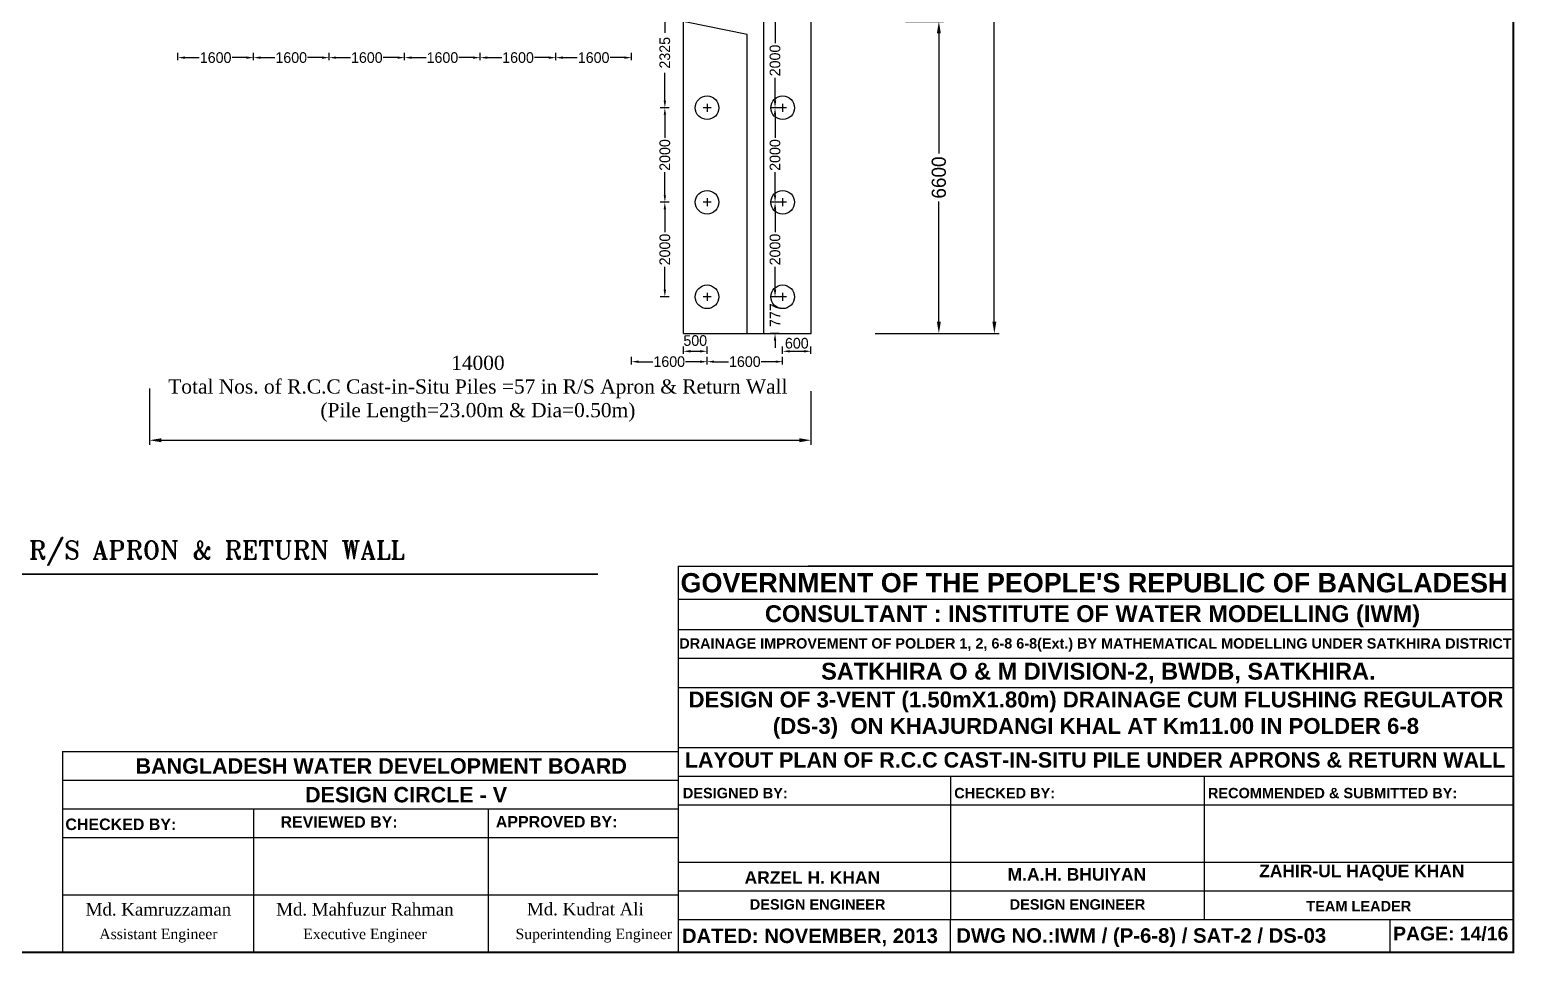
# Model space of a CAD drawing. Extents: x -377620 to 406987, y -326460 to -226264.
# Drawn here: x -16265 to 15155, y -326218 to -306677 of the extents above; entities that cross this region are included whole.
import ezdxf

# ---------------------------------------------------------------- set-up
doc = ezdxf.new("R2010")
doc.units = 0
doc.header["$LTSCALE"] = 300
doc.header["$MEASUREMENT"] = 0
doc.layers.get('DEFPOINTS').update_dxf_attribs({"linetype": 'CONTINUOUS'})
doc.layers.add('Left Bank Profile', color=7, linetype='CONTINUOUS', lineweight=25)
doc.layers.add('LINE', color=7, linetype='CONTINUOUS')
doc.styles.add('BIG', font='ROMANT.SHX')
doc.dimstyles.new('3', dxfattribs={"dimtxt": 225, "dimasz": 350, "dimexe": 100, "dimexo": 25, "dimgap": 9, "dimtad": 0, "dimdec": 0, "dimzin": 0, "dimdsep": 46, "dimtxsty": 'Standard', "dimcen": 0, "dimclrd": 5, "dimclre": 6, "dimclrt": 256, "dimadec": 0, "dimazin": 0, "dimtfac": 1, "dimtdec": 0, "dimtofl": 0, "dimtmove": 2, "dimatfit": 3, "dimfxl": 1, "dimtolj": 1, "dimtzin": 0, "dimarcsym": 0})

# ---------------------------------------------------------------- blocks, each defined once
blk = doc.blocks.new('*D522')
at = {"layer": 'DEFPOINTS', "color": 0}
for p in [(2244, -306505), (2976, -306505), (1743, -313105)]:
    blk.add_point(p, dxfattribs=at)
at = {"layer": 'LINE', "color": 7, "lineweight": -2}
for p, q in [((2269, -306505), (3076, -306505)), ((2976, -306755), (2976, -309296)), ((2976, -312855), (2976, -310314)), ((1768, -313105), (3076, -313105))]:
    blk.add_line(p, q, dxfattribs=at)
at = {"layer": 'LINE', "color": 7}
for points in [[(2934, -306755), (3018, -306755), (2976, -306505)], [(2934, -312855), (3018, -312855), (2976, -313105)]]:
    blk.add_solid(points, dxfattribs=at)
at = {"layer": 'LINE', "color": 7, "insert": (2976, -309805), "char_height": 300, "attachment_point": 5, "rotation": 90}
blk.add_mtext('\\A1;6600', dxfattribs=at)
blk = doc.blocks.new('*D524')
at = {"layer": 'DEFPOINTS', "color": 0}
for p in [(1602, -287905), (1602, -313105), (4150, -313105)]:
    blk.add_point(p, dxfattribs=at)
at = {"layer": 'LINE', "color": 7, "lineweight": -2}
for p, q in [((1627, -287905), (4250, -287905)), ((4150, -288155), (4150, -299846)), ((4150, -312855), (4150, -301164)), ((1627, -313105), (4250, -313105))]:
    blk.add_line(p, q, dxfattribs=at)
at = {"layer": 'LINE', "color": 7}
for points in [[(4109, -288155), (4192, -288155), (4150, -287905)], [(4109, -312855), (4192, -312855), (4150, -313105)]]:
    blk.add_solid(points, dxfattribs=at)
at = {"layer": 'LINE', "color": 7, "insert": (4150, -300505), "char_height": 300, "attachment_point": 5, "rotation": 90}
blk.add_mtext('\\A1;25200', dxfattribs=at)
blk = doc.blocks.new('*D525')
at = {"layer": 'DEFPOINTS', "color": 0}
for p in [(-13730, -314246), (270, -314303), (270, -315363)]:
    blk.add_point(p, dxfattribs=at)
at = {"layer": 'LINE', "color": 7, "lineweight": -2}
for p, q in [((-13730, -314271), (-13730, -315463)), ((270, -314328), (270, -315463)), ((-13480, -315363), (20, -315363))]:
    blk.add_line(p, q, dxfattribs=at)
at = {"layer": 'LINE', "color": 7}
for points in [[(-13480, -315321), (-13480, -315405), (-13730, -315363)], [(20, -315321), (20, -315405), (270, -315363)]]:
    blk.add_solid(points, dxfattribs=at)
at = {"layer": 'LINE', "color": 7, "insert": (-6780, -314275), "char_height": 300, "attachment_point": 5}
blk.add_mtext('\\A1;{\\fTimes New Roman|b0|i0|c0|p18;14000\\PTotal Nos. of R.C.C Cast-in-Situ Piles =57 in R/S Apron & Return Wall\\P(Pile Length=23.00m & Dia=0.50m)}', dxfattribs=at)
blk = doc.blocks.new('*D645')
at = {"layer": 'DEFPOINTS', "color": 0}
for p in [(-372, -306328.05265), (-491, -308328.05265), (-372, -308328.05265)]:
    blk.add_point(p, dxfattribs=at)
at = {"layer": 'LINE', "color": 7, "lineweight": -2}
for p, q in [((-397, -306328.05265), (-591, -306328.05265)), ((-491, -306478.05265), (-491, -306962.80265)), ((-491, -308178.05265), (-491, -307693.30265)), ((-397, -308328.05265), (-591, -308328.05265))]:
    blk.add_line(p, q, dxfattribs=at)
at = {"layer": 'LINE', "color": 7}
for points in [[(-516, -306478.05265), (-466, -306478.05265), (-491, -306328.05265)], [(-516, -308178.05265), (-466, -308178.05265), (-491, -308328.05265)]]:
    blk.add_solid(points, dxfattribs=at)
at = {"layer": 'LINE', "color": 7, "insert": (-491, -307328.05265), "char_height": 225, "attachment_point": 5, "rotation": 90}
blk.add_mtext('\\A1;2000', dxfattribs=at)
blk = doc.blocks.new('*D646')
at = {"layer": 'DEFPOINTS', "color": 0}
for p in [(-372, -308328.05265), (-491, -310328.05265), (-372, -310328.05265)]:
    blk.add_point(p, dxfattribs=at)
at = {"layer": 'LINE', "color": 7, "lineweight": -2}
for p, q in [((-397, -308328.05265), (-591, -308328.05265)), ((-491, -308478.05265), (-491, -308962.80265)), ((-491, -310178.05265), (-491, -309693.30265)), ((-397, -310328.05265), (-591, -310328.05265))]:
    blk.add_line(p, q, dxfattribs=at)
at = {"layer": 'LINE', "color": 7}
for points in [[(-516, -308478.05265), (-466, -308478.05265), (-491, -308328.05265)], [(-516, -310178.05265), (-466, -310178.05265), (-491, -310328.05265)]]:
    blk.add_solid(points, dxfattribs=at)
at = {"layer": 'LINE', "color": 7, "insert": (-491, -309328.05265), "char_height": 225, "attachment_point": 5, "rotation": 90}
blk.add_mtext('\\A1;2000', dxfattribs=at)
blk = doc.blocks.new('*D647')
at = {"layer": 'DEFPOINTS', "color": 0}
for p in [(-372, -310328), (-491, -312328), (-372, -312328)]:
    blk.add_point(p, dxfattribs=at)
at = {"layer": 'LINE', "color": 7, "lineweight": -2}
for p, q in [((-397, -310328), (-591, -310328)), ((-491, -310478), (-491, -310963)), ((-491, -312178), (-491, -311693)), ((-397, -312328), (-591, -312328))]:
    blk.add_line(p, q, dxfattribs=at)
at = {"layer": 'LINE', "color": 7}
for points in [[(-516, -310478), (-466, -310478), (-491, -310328)], [(-516, -312178), (-466, -312178), (-491, -312328)]]:
    blk.add_solid(points, dxfattribs=at)
at = {"layer": 'LINE', "color": 7, "insert": (-491, -311328), "char_height": 225, "attachment_point": 5, "rotation": 90}
blk.add_mtext('\\A1;2000', dxfattribs=at)
blk = doc.blocks.new('*D648')
at = {"layer": 'DEFPOINTS', "color": 0}
for p in [(-2704, -310328), (-2823, -312328), (-2704, -312328)]:
    blk.add_point(p, dxfattribs=at)
at = {"layer": 'LINE', "color": 7, "lineweight": -2}
for p, q in [((-2729, -310328), (-2923, -310328)), ((-2823, -310478), (-2823, -310963)), ((-2823, -312178), (-2823, -311693)), ((-2729, -312328), (-2923, -312328))]:
    blk.add_line(p, q, dxfattribs=at)
at = {"layer": 'LINE', "color": 7}
for points in [[(-2848, -310478), (-2798, -310478), (-2823, -310328)], [(-2848, -312178), (-2798, -312178), (-2823, -312328)]]:
    blk.add_solid(points, dxfattribs=at)
at = {"layer": 'LINE', "color": 7, "insert": (-2823, -311328), "char_height": 225, "attachment_point": 5, "rotation": 90}
blk.add_mtext('\\A1;2000', dxfattribs=at)
blk = doc.blocks.new('*D649')
at = {"layer": 'DEFPOINTS', "color": 0}
for p in [(-2704, -308328), (-2823, -310328), (-2704, -310328)]:
    blk.add_point(p, dxfattribs=at)
at = {"layer": 'LINE', "color": 7, "lineweight": -2}
for p, q in [((-2729, -308328), (-2923, -308328)), ((-2823, -308478), (-2823, -308963)), ((-2823, -310178), (-2823, -309693)), ((-2729, -310328), (-2923, -310328))]:
    blk.add_line(p, q, dxfattribs=at)
at = {"layer": 'LINE', "color": 7}
for points in [[(-2848, -308478), (-2798, -308478), (-2823, -308328)], [(-2848, -310178), (-2798, -310178), (-2823, -310328)]]:
    blk.add_solid(points, dxfattribs=at)
at = {"layer": 'LINE', "color": 7, "insert": (-2823, -309328), "char_height": 225, "attachment_point": 5, "rotation": 90}
blk.add_mtext('\\A1;2000', dxfattribs=at)
blk = doc.blocks.new('*D650')
at = {"layer": 'DEFPOINTS', "color": 0}
for p in [(-2704, -306003), (-2823, -308328), (-2704, -308328)]:
    blk.add_point(p, dxfattribs=at)
at = {"layer": 'LINE', "color": 7, "lineweight": -2}
for p, q in [((-2729, -306003), (-2923, -306003)), ((-2823, -306153), (-2823, -306744)), ((-2823, -308178), (-2823, -307587)), ((-2729, -308328), (-2923, -308328))]:
    blk.add_line(p, q, dxfattribs=at)
at = {"layer": 'LINE', "color": 7}
for points in [[(-2848, -306153), (-2798, -306153), (-2823, -306003)], [(-2848, -308178), (-2798, -308178), (-2823, -308328)]]:
    blk.add_solid(points, dxfattribs=at)
at = {"layer": 'LINE', "color": 7, "insert": (-2823, -307165), "char_height": 225, "attachment_point": 5, "rotation": 90}
blk.add_mtext('\\A1;2325', dxfattribs=at)
blk = doc.blocks.new('*D651')
at = {"layer": 'DEFPOINTS', "color": 0}
for p in [(-372, -312328), (-491, -313105), (-378, -313105)]:
    blk.add_point(p, dxfattribs=at)
at = {"layer": 'LINE', "color": 7, "lineweight": -2}
for p, q in [((-491, -312178), (-491, -312028)), ((-397, -312328), (-591, -312328)), ((-403, -313105), (-591, -313105)), ((-491, -313255), (-491, -313405))]:
    blk.add_line(p, q, dxfattribs=at)
at = {"layer": 'LINE', "color": 7}
for points in [[(-516, -312178), (-466, -312178), (-491, -312328)], [(-516, -313255), (-466, -313255), (-491, -313105)]]:
    blk.add_solid(points, dxfattribs=at)
at = {"layer": 'LINE', "color": 7, "insert": (-491, -312717), "char_height": 225, "attachment_point": 5, "rotation": 90}
blk.add_mtext('\\A1;777', dxfattribs=at)
blk = doc.blocks.new('*D728')
at = {"layer": 'DEFPOINTS', "color": 0}
for p in [(-11530, -307268), (-13130, -307349), (-11530, -307349)]:
    blk.add_point(p, dxfattribs=at)
at = {"layer": 'LINE', "color": 7, "lineweight": -2}
for p, q in [((-13130, -307324), (-13130, -307168)), ((-12980, -307268), (-12676, -307268)), ((-11680, -307268), (-11983, -307268)), ((-11530, -307324), (-11530, -307168))]:
    blk.add_line(p, q, dxfattribs=at)
at = {"layer": 'LINE', "color": 7}
for points in [[(-12980, -307243), (-12980, -307293), (-13130, -307268)], [(-11680, -307243), (-11680, -307293), (-11530, -307268)]]:
    blk.add_solid(points, dxfattribs=at)
at = {"layer": 'LINE', "color": 7, "insert": (-12330, -307268), "char_height": 225, "attachment_point": 5}
blk.add_mtext('\\A1;1600', dxfattribs=at)
blk = doc.blocks.new('*D729')
at = {"layer": 'DEFPOINTS', "color": 0}
for p in [(-9930, -307268), (-11530, -307349), (-9930, -307349)]:
    blk.add_point(p, dxfattribs=at)
at = {"layer": 'LINE', "color": 7, "lineweight": -2}
for p, q in [((-11530, -307324), (-11530, -307168)), ((-11380, -307268), (-11076, -307268)), ((-10080, -307268), (-10383, -307268)), ((-9930, -307324), (-9930, -307168))]:
    blk.add_line(p, q, dxfattribs=at)
at = {"layer": 'LINE', "color": 7}
for points in [[(-11380, -307243), (-11380, -307293), (-11530, -307268)], [(-10080, -307243), (-10080, -307293), (-9930, -307268)]]:
    blk.add_solid(points, dxfattribs=at)
at = {"layer": 'LINE', "color": 7, "insert": (-10730, -307268), "char_height": 225, "attachment_point": 5}
blk.add_mtext('\\A1;1600', dxfattribs=at)
blk = doc.blocks.new('*D730')
at = {"layer": 'DEFPOINTS', "color": 0}
for p in [(-8330, -307268), (-9930, -307349), (-8330, -307349)]:
    blk.add_point(p, dxfattribs=at)
at = {"layer": 'LINE', "color": 7, "lineweight": -2}
for p, q in [((-9930, -307324), (-9930, -307168)), ((-9780, -307268), (-9476, -307268)), ((-8480, -307268), (-8783, -307268)), ((-8330, -307324), (-8330, -307168))]:
    blk.add_line(p, q, dxfattribs=at)
at = {"layer": 'LINE', "color": 7}
for points in [[(-9780, -307243), (-9780, -307293), (-9930, -307268)], [(-8480, -307243), (-8480, -307293), (-8330, -307268)]]:
    blk.add_solid(points, dxfattribs=at)
at = {"layer": 'LINE', "color": 7, "insert": (-9130, -307268), "char_height": 225, "attachment_point": 5}
blk.add_mtext('\\A1;1600', dxfattribs=at)
blk = doc.blocks.new('*D731')
at = {"layer": 'DEFPOINTS', "color": 0}
for p in [(-6730, -307268), (-8330, -307349), (-6730, -307349)]:
    blk.add_point(p, dxfattribs=at)
at = {"layer": 'LINE', "color": 7, "lineweight": -2}
for p, q in [((-8330, -307324), (-8330, -307168)), ((-8180, -307268), (-7876, -307268)), ((-6880, -307268), (-7183, -307268)), ((-6730, -307324), (-6730, -307168))]:
    blk.add_line(p, q, dxfattribs=at)
at = {"layer": 'LINE', "color": 7}
for points in [[(-8180, -307243), (-8180, -307293), (-8330, -307268)], [(-6880, -307243), (-6880, -307293), (-6730, -307268)]]:
    blk.add_solid(points, dxfattribs=at)
at = {"layer": 'LINE', "color": 7, "insert": (-7530, -307268), "char_height": 225, "attachment_point": 5}
blk.add_mtext('\\A1;1600', dxfattribs=at)
blk = doc.blocks.new('*D732')
at = {"layer": 'DEFPOINTS', "color": 0}
for p in [(-5130, -307268), (-6730, -307349), (-5130, -307349)]:
    blk.add_point(p, dxfattribs=at)
at = {"layer": 'LINE', "color": 7, "lineweight": -2}
for p, q in [((-6730, -307324), (-6730, -307168)), ((-6580, -307268), (-6276, -307268)), ((-5280, -307268), (-5583, -307268)), ((-5130, -307324), (-5130, -307168))]:
    blk.add_line(p, q, dxfattribs=at)
at = {"layer": 'LINE', "color": 7}
for points in [[(-6580, -307243), (-6580, -307293), (-6730, -307268)], [(-5280, -307243), (-5280, -307293), (-5130, -307268)]]:
    blk.add_solid(points, dxfattribs=at)
at = {"layer": 'LINE', "color": 7, "insert": (-5930, -307268), "char_height": 225, "attachment_point": 5}
blk.add_mtext('\\A1;1600', dxfattribs=at)
blk = doc.blocks.new('*D733')
at = {"layer": 'DEFPOINTS', "color": 0}
for p in [(-3530, -307268), (-5130, -307349), (-3530, -307349)]:
    blk.add_point(p, dxfattribs=at)
at = {"layer": 'LINE', "color": 7, "lineweight": -2}
for p, q in [((-5130, -307324), (-5130, -307168)), ((-4980, -307268), (-4676, -307268)), ((-3680, -307268), (-3983, -307268)), ((-3530, -307324), (-3530, -307168))]:
    blk.add_line(p, q, dxfattribs=at)
at = {"layer": 'LINE', "color": 7}
for points in [[(-4980, -307243), (-4980, -307293), (-5130, -307268)], [(-3680, -307243), (-3680, -307293), (-3530, -307268)]]:
    blk.add_solid(points, dxfattribs=at)
at = {"layer": 'LINE', "color": 7, "insert": (-4330, -307268), "char_height": 225, "attachment_point": 5}
blk.add_mtext('\\A1;1600', dxfattribs=at)
blk = doc.blocks.new('*D734')
at = {"layer": 'DEFPOINTS', "color": 0}
for p in [(-3530, -313782), (-1930, -313701), (-1930, -313782)]:
    blk.add_point(p, dxfattribs=at)
at = {"layer": 'LINE', "color": 7, "lineweight": -2}
for p, q in [((-3530, -313757), (-3530, -313601)), ((-3380, -313701), (-3076, -313701)), ((-2080, -313701), (-2383, -313701)), ((-1930, -313757), (-1930, -313601))]:
    blk.add_line(p, q, dxfattribs=at)
at = {"layer": 'LINE', "color": 7}
for points in [[(-3380, -313676), (-3380, -313726), (-3530, -313701)], [(-2080, -313676), (-2080, -313726), (-1930, -313701)]]:
    blk.add_solid(points, dxfattribs=at)
at = {"layer": 'LINE', "color": 7, "insert": (-2730, -313701), "char_height": 225, "attachment_point": 5}
blk.add_mtext('\\A1;1600', dxfattribs=at)
blk = doc.blocks.new('*D735')
at = {"layer": 'DEFPOINTS', "color": 0}
for p in [(-1930, -313782), (-330, -313701), (-330, -313782)]:
    blk.add_point(p, dxfattribs=at)
at = {"layer": 'LINE', "color": 7, "lineweight": -2}
for p, q in [((-1930, -313757), (-1930, -313601)), ((-1780, -313701), (-1476, -313701)), ((-480, -313701), (-783, -313701)), ((-330, -313757), (-330, -313601))]:
    blk.add_line(p, q, dxfattribs=at)
at = {"layer": 'LINE', "color": 7}
for points in [[(-1780, -313676), (-1780, -313726), (-1930, -313701)], [(-480, -313676), (-480, -313726), (-330, -313701)]]:
    blk.add_solid(points, dxfattribs=at)
at = {"layer": 'LINE', "color": 7, "insert": (-1130, -313701), "char_height": 225, "attachment_point": 5}
blk.add_mtext('\\A1;1600', dxfattribs=at)
blk = doc.blocks.new('*D736')
at = {"layer": 'DEFPOINTS', "color": 0}
for p in [(-2430, -313562), (-1930, -313481), (-1930, -313562)]:
    blk.add_point(p, dxfattribs=at)
at = {"layer": 'LINE', "color": 7, "lineweight": -2}
for p, q in [((-2430, -313537), (-2430, -313381)), ((-2280, -313481), (-2080, -313481)), ((-1930, -313537), (-1930, -313381))]:
    blk.add_line(p, q, dxfattribs=at)
at = {"layer": 'LINE', "color": 7}
for points in [[(-2280, -313456), (-2280, -313506), (-2430, -313481)], [(-2080, -313456), (-2080, -313506), (-1930, -313481)]]:
    blk.add_solid(points, dxfattribs=at)
at = {"layer": 'LINE', "color": 7, "insert": (-2180, -313255), "char_height": 225, "attachment_point": 5}
blk.add_mtext('\\A1;500', dxfattribs=at)
blk = doc.blocks.new('*D737')
at = {"layer": 'DEFPOINTS', "color": 0}
for p in [(-330, -313562), (270, -313481), (270, -313562)]:
    blk.add_point(p, dxfattribs=at)
at = {"layer": 'LINE', "color": 7, "lineweight": -2}
for p, q in [((-330, -313537), (-330, -313381)), ((-180, -313481), (120, -313481)), ((270, -313537), (270, -313381))]:
    blk.add_line(p, q, dxfattribs=at)
at = {"layer": 'LINE', "color": 7}
for points in [[(-180, -313456), (-180, -313506), (-330, -313481)], [(120, -313456), (120, -313506), (270, -313481)]]:
    blk.add_solid(points, dxfattribs=at)
at = {"layer": 'LINE', "color": 7, "insert": (-30, -313312), "char_height": 225, "attachment_point": 5}
blk.add_mtext('\\A1;600', dxfattribs=at)

msp = doc.modelspace()

# ---------------------------------------------------------------- linework, layer by layer
at = {"layer": 'LINE', "color": 7}
for p, q in [((-729.7048, -313105.07), (-729.7048, -287905.07)), ((270.2952, -313105.07), (270.2952, -287905.07)), ((-1079.7048, -306775.6469), (-13729.7048, -304205.07)), ((-2429.7048, -313105.07), (-2429.7048, -306501.3166)), ((-1079.7048, -313105.07), (-1079.7048, -306775.6469)), ((-1845.7048, -308328.07), (-2013.7048, -308328.07)), ((-1929.7048, -308244.07), (-1929.7048, -308412.07)), ((-245.7048, -308328.0526), (-413.7048, -308328.0526)), ((-329.7048, -308244.0526), (-329.7048, -308412.0526)), ((-1845.7048, -310328.07), (-2013.7048, -310328.07)), ((-1929.7048, -310244.07), (-1929.7048, -310412.07)), ((-245.7048, -310328.07), (-413.7048, -310328.07)), ((-329.7048, -310244.07), (-329.7048, -310412.07)), ((-1929.7048, -312244.07), (-1929.7048, -312412.07)), ((-329.7048, -312244.07), (-329.7048, -312412.07)), ((-1845.7048, -312328.07), (-2013.7048, -312328.07)), ((-245.7048, -312328.07), (-413.7048, -312328.07)), ((-2429.7048, -313105.07), (270.2952, -313105.07)), ((15133.2, -318029.8736), (15133.2, -326196.82)), ((-15659.7715, -326196.82), (15133.2, -326196.82))]:
    msp.add_line(p, q, dxfattribs=at)
at = {"layer": 'LINE', "lineweight": 35}
msp.add_line((-33490.8, -318194.6185), (-4242.1997, -318194.6185), dxfattribs=at)
at = {"layer": 'LINE', "color": 7, "lineweight": 40, "const_width": 42.8247}
msp.add_lwpolyline([(-45372, -326196.82), (15133.2, -326196.82), (15133.2, -283411), (-45372, -283411)], close=True, dxfattribs=at)
at = {"layer": 'LINE', "color": 7}
for points in [[(-2539.1997, -318029.8736), (15133.2, -318029.8736)], [(-2539.1997, -318029.8736), (-2539.1997, -326196.82)], [(15133.2, -318029.8736), (209.2355, -318029.8736)], [(15133.2, -318029.8736), (209.2355, -318029.8736)], [(-2539.1997, -318726.9081), (15133.2, -318726.9081)], [(-2539.1997, -319369.2417), (15133.2, -319369.2417)], [(-2539.1997, -319976.1865), (15133.2, -319976.1865)], [(-2539.1997, -320591.4297), (15133.2, -320591.4297)], [(-15569.6747, -321948.2065), (-2539.1997, -321948.2065)], [(-15569.6747, -321948.2065), (-15569.6747, -326196.82)], [(-2539.1997, -321860.7905), (15133.2, -321860.7905)], [(-15569.6747, -322555.1513), (-2539.1997, -322555.1513)], [(-2539.1997, -322467.7353), (15133.2, -322467.7353)], [(3223.7921, -322467.7353), (3223.7921, -325502.4592)], [(8587.7921, -322467.7353), (8587.7921, -325502.4592)], [(-15569.6747, -323162.0961), (-2539.1997, -323162.0961)], [(-11529.1448, -323171.0961), (-11529.1448, -326205.82)], [(-6552.2168, -326196.82), (-6552.2168, -323162.0961)], [(-2539.1997, -323074.6801), (15133.2, -323074.6801)], [(-15569.6747, -323769.0409), (-2539.1997, -323769.0409)], [(-2539.1997, -324288.5697), (15133.2, -324288.5697)], [(-15569.6747, -324982.9304), (-2539.1997, -324982.9304)], [(-2539.1997, -324895.5145), (15133.2, -324895.5145)], [(-2539.1997, -325502.4592), (15133.2, -325502.4592)], [(3223.7921, -326196.82), (3223.7921, -325502.4592)], [(12528.745, -326196.82), (12528.745, -325502.4592)], [(-15569.6747, -326196.82), (15133.2, -326196.82)]]:
    msp.add_lwpolyline(points, dxfattribs=at)
for centre in [(-1929.7048, -308328.07), (-329.7048, -308328.0526), (-1929.7048, -310328.07), (-329.7048, -310328.07), (-1929.7048, -312328.07), (-329.7048, -312328.07)]:
    msp.add_circle(centre, 250, dxfattribs=at)

# ---------------------------------------------------------------- texts
at = {"layer": 'Left Bank Profile', "insert": (298.8178, -324745.778), "char_height": 264.093644, "width": 27152.56831, "attachment_point": 8}
msp.add_mtext('{\\fArial|b1|i0|c0|p34;ARZEL H. KHAN}', dxfattribs=at)
at = {"layer": 'LINE', "style": 'BIG'}
msp.add_text('LAYOUT PLAN OF R.C.C CAST-IN-SITU PILE UNDER C/S AND R/S APRON & RETURN WALL', height=387.828, dxfattribs=at).set_placement((-33584.0838, -317879.2123))
at = {"layer": 'LINE', "color": 7}
for s, insert, char_height, width, attachment_point in [("{\\fArial|b1|i0|c0|p34;\\H0.8x;GOVERNMENT OF THE PEOPLE'S REPUBLIC OF BANGLADESH}", (6258.9859, -318586.7937), 509.4399, 18855.950215, 8), ('{\\fArial|b1|i0|c0|p34;\\H1.094x;CONSULTANT : INSTITUTE OF WATER MODELLING (IWM)}', (6227.9859, -319318.519), 326.041536, 18855.950215, 8), ('{\\fArial|b1|i0|c0|p34;DRAINAGE IMPROVEMENT OF POLDER 1, 2, 6-8 6-8(Ext.) BY MATHEMATICAL MODELLING UNDER SATKHIRA DISTRICT}', (6290.5189, -319835.8869), 218.2440533, 18353.970731, 8), ('{\\fArial|b1|i0|c0|p34;SATKHIRA O & M DIVISION-2, BWDB, SATKHIRA.}', (6351.2378, -320508.4667), 356.60793, 18855.950215, 8), ('{\\fArial|b1|i0|c0|p34;DESIGN OF 3-VENT (1.50mX1.80m) DRAINAGE CUM FLUSHING REGULATOR  (DS-3)  ON KHAJURDANGI KHAL AT Km11.00 IN POLDER 6-8}', (6300.6014, -321676.8883), 335.636531, 17395.981535, 8), ('{\\fArial|b1|i0|c0|p34;LAYOUT PLAN OF R.C.C CAST-IN-SITU PILE UNDER APRONS & RETURN WALL}', (6281.9956, -322292.5642), 325.226432, 18074.317712, 8), ('{\\fArial|b1|i0|c0|p34;BANGLADESH WATER DEVELOPMENT BOARD}', (-8825.3227, -322422.6494), 326.041536, 18855.950215, 8), ('{\\fArial|b1|i0|c0|p34;DESIGN CIRCLE - V}', (-8299.3227, -323029.5942), 326.041536, 18855.950215, 8), ('{\\fArial|b1|i0|c0|p34;DESIGNED BY:}', (-1331.8527, -322941.6321), 220.078037, 22627.140258, 8), ('{\\fArial|b1|i0|c0|p34;CHECKED BY:}', (4369.1473, -322941.6321), 220.078037, 22627.140258, 8), ('{\\fArial|b1|i0|c0|p34;RECOMMENDED & SUBMITTED BY:}', (11308.1473, -322941.6321), 220.078037, 22627.140258, 8), ('{\\fArial|b1|i0|c0|p34;CHECKED BY:}', (-14335.9732, -323613.6264), 242.085841, 24889.854284, 8), ('{\\fArial|b1|i0|c0|p34;REVIEWED BY:}', (-9717.8527, -323559.6321), 242.085841, 24889.854284, 8), ('{\\fArial|b1|i0|c0|p34;APPROVED BY:}', (-5113.8527, -323559.6321), 242.085841, 24889.854284, 8), ('{\\fArial|b1|i0|c0|p34;M.A.H. BHUIYAN}', (5897.1063, -324683.8207), 264.093644, 27152.56831, 8), ('{\\fArial|b1|i0|c0|p34;ZAHIR-UL HAQUE KHAN}', (11927.1063, -324683.8207), 264.093644, 27152.56831, 8), ('{\\fTimes New Roman|b0|i0|c0|p18;Md. Kamruzzaman}', (-13541.0058, -325426.1678), 264.093644, 27152.56831, 8), ('{\\fTimes New Roman|b0|i0|c0|p18;Md. Mahfuzur Rahman}', (-9170.0058, -325426.1678), 264.093644, 27152.56831, 8), ('{\\fTimes New Roman|b0|i0|c0|p18;Md. Kudrat Ali}', (-4504.8363, -325421.1678), 264.093644, 27152.56831, 8), ('{\\fArial|b1|i0|c0|p34;DESIGN ENGINEER}', (409.1473, -325296.6321), 220.078037, 22627.140258, 8), ('{\\fArial|b1|i0|c0|p34;DESIGN ENGINEER}', (5909.1473, -325296.6321), 220.078037, 22627.140258, 8), ('{\\fArial|b1|i0|c0|p34;TEAM LEADER}', (11863.1473, -325329.6321), 220.078037, 22627.140258, 8), ('{\\fTimes New Roman|b0|i0|c0|p18;Assistant Engineer}', (-13541.0058, -325991.3337), 220.078037, 22627.140258, 8), ('{\\fTimes New Roman|b0|i0|c0|p18;Executive Engineer}', (-9170.0058, -325991.3337), 220.078037, 22627.140258, 8), ('{\\fTimes New Roman|b0|i0|c0|p18;Superintending Engineer}', (-4326.8403, -325991.3337), 220.078037, 22627.140258, 8), ('{\\fArial|b1|i0|c0|p34;DATED: NOVEMBER, 2013}', (-2462.0951, -325693.8636), 307.533087, 31618.758508, 1), ('{\\fArial|b1|i0|c0|p34;DWG NO.:IWM / (P-6-8) / SAT-2 / DS-03}', (3344.7123, -325687.8636), 307.533087, 31309.311232, 1), ('{\\fArial|b1|i0|c0|p34;   PAGE: 14/16}', (12247.6707, -325653.8073), 293.437383, 30169.520344, 1)]:
    msp.add_mtext(s, dxfattribs=dict(at, insert=insert, char_height=char_height, width=width, attachment_point=attachment_point))

# ---------------------------------------------------------------- dimensions: what is measured, and where the dimension line sits
for base, p1, p2, override, picture, middle in [((4150.4088, -313105.07), (1601.8654, -287905.07), (1601.8654, -313105.07), {"dimtxt": 300, "dimasz": 250, "dimclrd": 7, "dimclre": 7, "dimclrt": 7}, '*D524', (4150.4088, -300505.07)), ((-2823, -308328.07), (-2704, -306002.9204), (-2704, -308328.07), {"dimasz": 150, "dimclrd": 7, "dimclre": 7, "dimclrt": 7}, '*D650', (-2823, -307165.4952)), ((-491, -308328.0526), (-372, -306328.0526), (-372, -308328.0526), {"dimasz": 150, "dimclrd": 7, "dimclre": 7, "dimclrt": 7}, '*D645', (-491, -307328.0526)), ((2976.0495, -306505.07), (1743, -313105.07), (2244.0148, -306505.07), {"dimtxt": 300, "dimasz": 250, "dimclrd": 7, "dimclre": 7, "dimclrt": 7}, '*D522', (2976.0495, -309805.07)), ((-2823, -310328.07), (-2704, -308328.07), (-2704, -310328.07), {"dimasz": 150, "dimclrd": 7, "dimclre": 7, "dimclrt": 7}, '*D649', (-2823, -309328.07)), ((-491, -310328.0526), (-372, -308328.0526), (-372, -310328.0526), {"dimasz": 150, "dimclrd": 7, "dimclre": 7, "dimclrt": 7}, '*D646', (-491, -309328.0526)), ((-2823, -312328.07), (-2704, -310328.07), (-2704, -312328.07), {"dimasz": 150, "dimclrd": 7, "dimclre": 7, "dimclrt": 7}, '*D648', (-2823, -311328.07)), ((-491, -312328.07), (-372, -310328.07), (-372, -312328.07), {"dimasz": 150, "dimclrd": 7, "dimclre": 7, "dimclrt": 7}, '*D647', (-491, -311328.07)), ((-491, -313105.07), (-372, -312328.07), (-378.5, -313105.07), {"dimasz": 150, "dimclrd": 7, "dimclre": 7, "dimclrt": 7}, '*D651', (-491, -312716.57))]:
    dim = msp.add_linear_dim(base=base, p1=p1, p2=p2, angle=90, dimstyle='3', override=override, dxfattribs=at)
    dim.commit()
    dim.dimension.update_dxf_attribs({"geometry": picture, "text_midpoint": middle})
for base, p1, p2, picture, middle in [((-11529.7048, -307268), (-13129.7048, -307349.07), (-11529.7048, -307349.07), '*D728', (-12329.7048, -307268)), ((-9929.7048, -307268), (-11529.7048, -307349.07), (-9929.7048, -307349.07), '*D729', (-10729.7048, -307268)), ((-8329.7048, -307268), (-9929.7048, -307349.07), (-8329.7048, -307349.07), '*D730', (-9129.7048, -307268)), ((-6729.7048, -307268), (-8329.7048, -307349.07), (-6729.7048, -307349.07), '*D731', (-7529.7048, -307268)), ((-5129.7048, -307268), (-6729.7048, -307349.07), (-5129.7048, -307349.07), '*D732', (-5929.7048, -307268)), ((-3529.7048, -307268), (-5129.7048, -307349.07), (-3529.7048, -307349.07), '*D733', (-4329.7048, -307268)), ((-1929.7048, -313481), (-2429.7048, -313562.07), (-1929.7048, -313562.07), '*D736', (-2179.7048, -313255)), ((-1929.7048, -313701), (-3529.7048, -313782.07), (-1929.7048, -313782.07), '*D734', (-2729.7048, -313701)), ((-329.7048, -313701), (-1929.7048, -313782.07), (-329.7048, -313782.07), '*D735', (-1129.7048, -313701))]:
    dim = msp.add_linear_dim(base=base, p1=p1, p2=p2, dimstyle='3', override={"dimasz": 150, "dimclrd": 7, "dimclre": 7, "dimclrt": 7}, dxfattribs=at)
    dim.commit()
    dim.dimension.update_dxf_attribs({"geometry": picture, "text_midpoint": middle})
dim = msp.add_linear_dim(base=(270.2952, -315363.0123), p1=(-13729.7048, -314246), p2=(270.2952, -314303), text='{\\fTimes New Roman|b0|i0|c0|p18;<>\\PTotal Nos. of R.C.C Cast-in-Situ Piles =57 in R/S Apron & Return Wall\\P(Pile Length=23.00m & Dia=0.50m)}', dimstyle='3', override={"dimtxt": 300, "dimasz": 250, "dimclrd": 7, "dimclre": 7, "dimclrt": 7}, dxfattribs=at)
dim.commit()
dim.dimension.update_dxf_attribs({"geometry": '*D525', "text_midpoint": (-6780, -314275), "dimtype": 160})
dim = msp.add_linear_dim(base=(270.2952, -313481), p1=(-329.7048, -313562.07), p2=(270.2952, -313562.07), dimstyle='3', override={"dimasz": 150, "dimclrd": 7, "dimclre": 7, "dimclrt": 7}, dxfattribs=at)
dim.commit()
dim.dimension.update_dxf_attribs({"geometry": '*D737', "text_midpoint": (-29.7048, -313312), "dimtype": 160})

doc.saveas('drawing.dxf')
